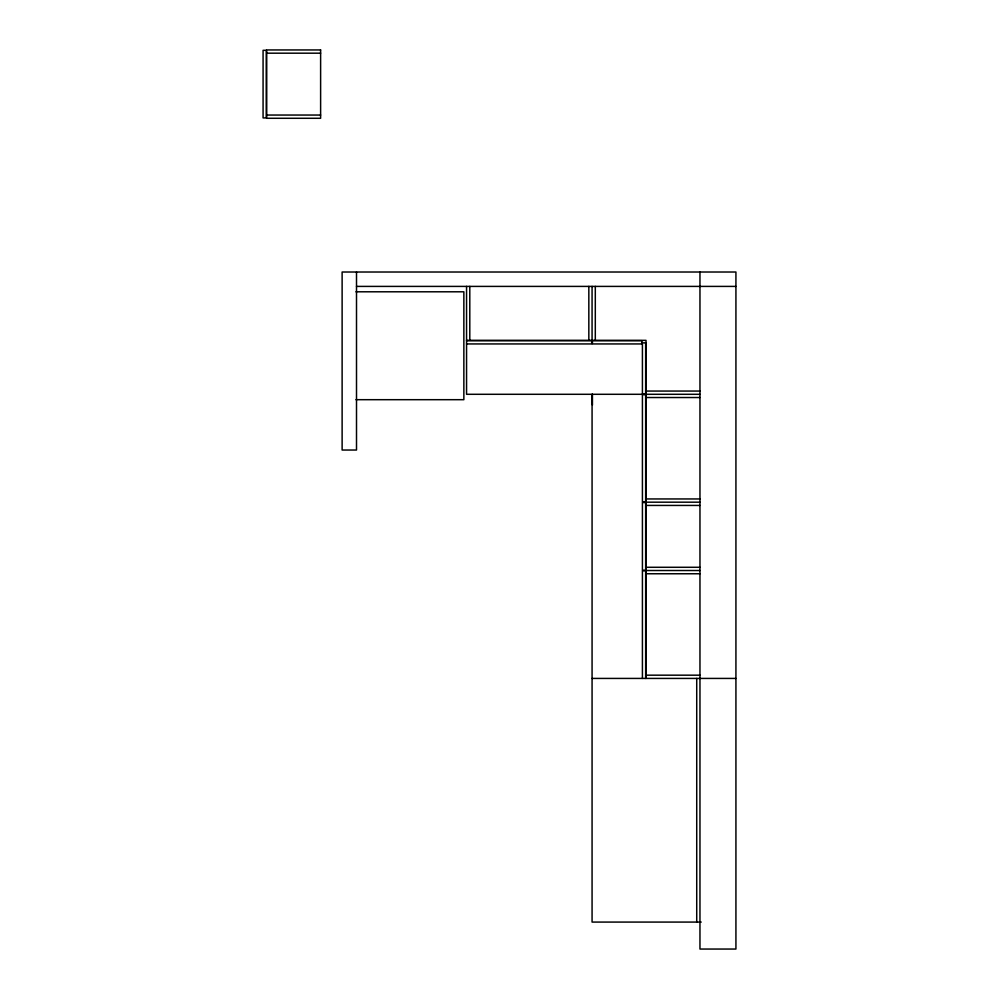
<?xml version="1.0" encoding="UTF-8"?>
<svg xmlns="http://www.w3.org/2000/svg" width="999" height="999" viewBox="0 0 999 999"><rect width="100%" height="100%" fill="white"/><g stroke="black" fill="none" stroke-linecap="round" stroke-linejoin="round"><path stroke-width="1.5" d="M266.671 53.184L320.617 53.184M266.671 115.047L320.617 115.047M356.506 286.401L735.926 286.401M355.956 291.795L463.861 291.795L463.861 399.687L355.956 399.687M466.558 340.347L646.016 340.347L646.016 678.421M466.558 340.709L591.708 340.709L591.708 343.943L466.558 343.943M646.016 391.059L699.962 391.059M699.962 394.293L466.558 394.293L466.558 286.401M646.016 397.527L699.962 397.527M646.016 498.951L699.962 498.951M646.016 502.185L699.962 502.185M646.016 505.432L699.962 505.432M646.016 567.282L699.962 567.282M646.016 570.516L699.962 570.516M646.016 573.763L699.962 573.763M646.016 675.174L699.962 675.174M592.07 678.421L735.926 678.421M701.223 922.077L592.07 922.077L592.07 394.293M699.962 272.015L699.962 949.05L735.926 949.05L735.926 272.015L342.12 272.015L342.12 450.037L356.506 450.037L356.506 272.015M696.728 678.421L696.728 922.077M645.654 678.421L645.654 570.879L642.419 570.879L642.419 678.421M595.304 286.401L595.304 340.347M592.432 394.218L592.432 405.082M592.07 286.401L592.07 340.347M588.836 286.401L588.836 340.347M469.792 286.401L469.792 340.347M320.617 49.95L266.671 49.95L266.671 118.282L320.617 118.282L320.617 49.95M266.308 50.312L263.074 50.312L263.074 117.919L266.308 117.919L266.308 50.312M641.882 340.709L592.432 340.709L592.432 343.943L641.882 343.943L641.882 340.709M645.654 342.869L642.419 342.869L642.419 393.931L645.654 393.931L645.654 342.869M645.654 394.655L642.419 394.655L642.419 501.835L645.654 501.835L645.654 394.655M645.654 502.547L642.419 502.547L642.419 570.167L645.654 570.167L645.654 502.547"/></g></svg>
